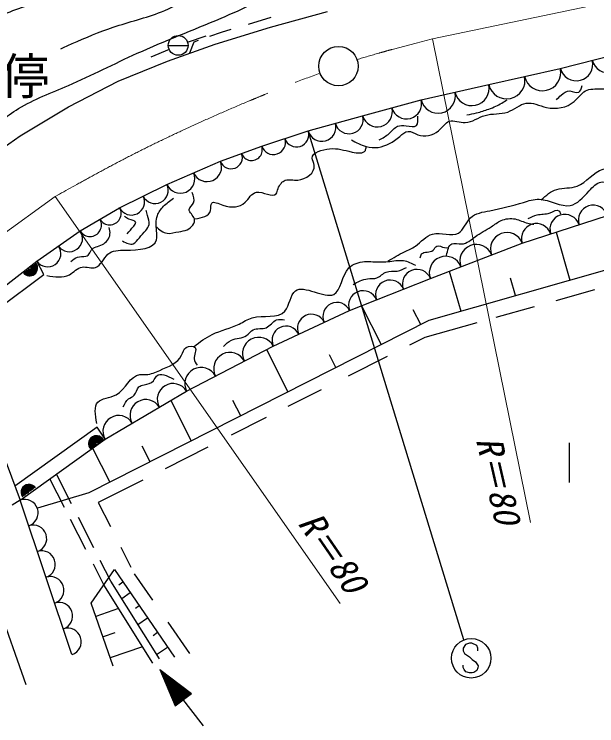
# Model space of a CAD drawing. Units: millimetres, scale not verified. Extents: x 40000 to 680000, y 20000 to 380000.
# Drawn here: x 149869 to 179403, y 252995 to 289047 of the extents above; entities that cross this region are included whole.
import ezdxf
from ezdxf.enums import TextEntityAlignment as Align

# ---------------------------------------------------------------- set-up
doc = ezdxf.new("R2010")
doc.units = ezdxf.units.MM
doc.header["$LTSCALE"] = 1000
doc.linetypes.add('CHAIN', pattern=[18.5, 12, -1.5, 3.5, -1.5])
for name, color, linetype, lineweight in [('M-BGD', 7, 'Continuous', 25), ('M-BMK', 2, 'CHAIN', 13), ('M-BMK-SRVR', 3, 'Continuous', 25), ('M-STR-HTXT', 7, 'Continuous', 13), ('M-STR-STRC', 7, 'Continuous', 25)]:
    doc.layers.add(name, color=color, linetype=linetype, lineweight=lineweight)
doc.styles.add('ＭＳ ゴシック', font='')
doc.styles.get('ＭＳ ゴシック').set_extended_font_data('MS Gothic')

msp = doc.modelspace()

# ---------------------------------------------------------------- linework, layer by layer
at = {"layer": 'M-BGD'}
for p, q in [((162862, 288396), (165746, 289190)), ((162882, 288876), (161723, 288534)), ((160353, 288129), (159767, 287916)), ((160050, 287531), (162862, 288396)), ((160855, 288277), (160353, 288129)), ((158647, 287624), (159597, 287954)), ((159196, 287708), (158978, 287629)), ((157634, 286666), (160050, 287531)), ((157681, 287467), (158681, 287467)), ((158978, 287629), (158759, 287069)), ((177555, 286303), (182413, 287530)), ((157717, 287264), (156797, 286874)), ((155147, 285657), (157634, 286666)), ((173924, 285485), (177555, 286303)), ((152623, 284359), (155147, 285657)), ((170498, 284718), (173924, 285485)), ((167532, 283900), (170498, 284718)), ((150172, 282881), (152623, 284359)), ((164770, 283132), (167532, 283900)), ((162418, 282365), (164770, 283132)), ((146855, 280573), (150172, 282881)), ((160321, 281598), (162418, 282365)), ((157611, 280422), (160321, 281598)), ((155207, 279246), (157611, 280422)), ((153213, 278070), (155207, 279246)), ((175624, 277455), (179943, 278845)), ((151014, 276536), (153213, 278070)), ((177336, 278006), (178038, 275573)), ((185729, 277761), (170883, 273537)), ((170967, 275652), (175624, 277455)), ((146837, 273301), (151014, 276536)), ((151378, 275854), (151014, 276536)), ((147079, 272658), (151378, 275854)), ((171927, 276024), (172511, 274000)), ((166873, 274037), (170967, 275652)), ((175281, 274788), (175026, 275673)), ((179289, 275076), (177325, 274528)), ((163004, 272234), (166873, 274037)), ((167476, 274275), (168478, 272317)), ((170478, 273332), (170100, 274072)), ((176237, 274224), (174283, 273679)), ((170883, 273537), (153660, 264802)), ((173323, 273411), (170690, 272676)), ((147036, 272773), (150174, 264433)), ((170690, 272676), (169901, 272277)), ((158609, 269943), (163004, 272234)), ((162657, 272053), (163748, 269918)), ((166179, 271151), (165852, 271792)), ((168776, 271708), (166792, 270705)), ((154476, 267512), (158609, 269943)), ((165430, 270017), (163742, 269164)), ((157808, 269471), (158843, 267431)), ((161353, 268704), (160958, 269477)), ((162647, 268609), (160870, 267711)), ((154081, 268124), (149908, 265140)), ((154476, 267512), (154081, 268124)), ((150174, 264433), (154476, 267512)), ((156763, 266376), (156356, 267168)), ((178017, 265324), (178017, 267324)), ((153836, 267054), (154718, 265339)), ((159686, 267113), (157524, 266020)), ((152775, 264234), (152007, 265745)), ((152413, 264062), (151678, 265509)), ((156385, 265444), (154128, 264303)), ((153660, 264802), (151041, 264012)), ((150174, 264433), (149766, 264168)), ((152798, 256600), (150174, 264433)), ((154128, 264303), (154744, 263087)), ((153503, 261919), (152730, 263440)), ((153901, 262019), (153128, 263540)), ((147713, 262834), (150466, 255091)), ((155268, 262052), (155785, 261031)), ((154413, 260129), (153880, 261177)), ((154762, 260326), (154234, 261364)), ((153773, 259208), (154960, 260914)), ((154960, 260914), (158001, 256464)), ((155958, 260689), (156877, 259363)), ((157228, 256379), (154762, 260326)), ((155172, 260143), (155382, 260296)), ((156889, 256167), (154413, 260129)), ((155317, 259437), (155753, 259754)), ((154886, 256018), (153773, 259208)), ((155158, 258937), (154007, 258538)), ((156024, 258948), (156211, 259084)), ((156132, 258134), (156629, 258472)), ((157656, 258239), (158749, 256662)), ((154966, 257701), (154371, 257495)), ((156911, 257570), (157134, 257733)), ((156370, 256997), (154739, 256440)), ((157086, 256606), (157644, 256986)), ((159464, 252995), (157258, 255846)), ((157258, 255846), (158031, 254002)), ((157258, 255846), (158849, 254635)), ((157278, 255798), (157299, 255815)), ((157298, 255751), (157340, 255784)), ((157318, 255703), (157381, 255752)), ((157338, 255655), (157422, 255721)), ((157358, 255608), (157464, 255690)), ((157378, 255560), (157505, 255658)), ((157398, 255512), (157546, 255627)), ((157418, 255464), (157587, 255595)), ((157438, 255417), (157628, 255564)), ((157458, 255369), (157670, 255533)), ((157478, 255321), (157711, 255501)), ((157498, 255273), (157752, 255470)), ((157518, 255226), (157793, 255439)), ((157538, 255178), (157834, 255407)), ((157558, 255130), (157876, 255376)), ((157578, 255082), (157917, 255345)), ((157598, 255035), (157958, 255313)), ((157618, 254987), (157999, 255282)), ((157638, 254939), (158040, 255251)), ((157658, 254891), (158082, 255219)), ((157678, 254844), (158123, 255188)), ((157698, 254796), (158164, 255157)), ((157718, 254748), (158205, 255125)), ((157738, 254700), (158246, 255094)), ((157758, 254653), (158288, 255063)), ((157778, 254605), (158329, 255031)), ((157798, 254557), (158370, 255000)), ((157818, 254509), (158411, 254969)), ((157838, 254462), (158452, 254937)), ((157858, 254414), (158494, 254906)), ((157878, 254366), (158535, 254875)), ((157898, 254318), (158576, 254843)), ((157918, 254271), (158617, 254812)), ((157938, 254223), (158658, 254781)), ((157958, 254175), (158700, 254749)), ((157978, 254128), (158741, 254718)), ((157998, 254080), (158782, 254687)), ((158018, 254032), (158823, 254655)), ((158031, 254002), (158849, 254635))]:
    msp.add_line(p, q, dxfattribs=at)
msp.add_circle((158181, 287467), 500, dxfattribs=at)
for centre, radius, start, end in [((179984, 286917), 835, 194.1781, 14.1781), ((178365, 286508), 835, 194.1781, 14.1781), ((176647, 286099), 930, 192.6996, 12.6996), ((174832, 285689), 930, 192.6996, 12.6996), ((173068, 285293), 878, 192.6193, 12.6193), ((171355, 284910), 878, 192.6193, 12.6193), ((169756, 284513), 769, 195.4222, 15.4222), ((168273, 284104), 769, 195.4222, 15.4222), ((166842, 283708), 716, 195.5241, 15.5241), ((165461, 283324), 716, 195.5241, 15.5241), ((164182, 282941), 619, 198.0605, 18.0605), ((163006, 282557), 619, 198.0605, 18.0605), ((161906, 282178), 542, 200.0952, 20.0952), ((160863, 281788), 573, 200.907, 20.907), ((159644, 281304), 739, 203.459, 23.459), ((158288, 280716), 739, 203.459, 23.459), ((157010, 280128), 669, 206.0754, 26.0754), ((155808, 279540), 669, 206.0754, 26.0754), ((154709, 278952), 579, 210.5297, 30.5297), ((179223, 278613), 756, 17.835, 197.835), ((177784, 278150), 756, 17.835, 197.835), ((153712, 278364), 579, 210.5297, 30.5297), ((176344, 277686), 756, 17.835, 197.835), ((152663, 277686), 670, 214.9025, 34.9025), ((174848, 277154), 832, 21.1613, 201.1613), ((151564, 276919), 670, 214.9025, 34.9025), ((173295, 276553), 832, 21.1613, 201.1613), ((171743, 275952), 832, 21.1613, 201.1613), ((150657, 276188), 400, 217.7514, 37.7514), ((150657, 276188), 400, 217.7514, 37.7514), ((150657, 276188), 350, 217.7514, 37.7514), ((150657, 276188), 300, 217.7514, 37.7514), ((150657, 276188), 250, 217.7514, 37.7514), ((150657, 276188), 200, 217.7514, 37.7514), ((150657, 276188), 150, 217.7514, 37.7514), ((150657, 276188), 100, 217.7514, 37.7514), ((150657, 276188), 50, 217.7514, 37.7514), ((170284, 275383), 734, 21.529, 201.529), ((168920, 274844), 734, 21.529, 201.529), ((167555, 274306), 734, 21.529, 201.529), ((166228, 273736), 711, 24.9864, 204.9864), ((164938, 273135), 711, 24.9864, 204.9864), ((163649, 272534), 711, 24.9864, 204.9864), ((162271, 271852), 826, 27.5361, 207.5361), ((160807, 271088), 826, 27.5361, 207.5361), ((159342, 270325), 826, 27.5361, 207.5361), ((157920, 269538), 799, 30.4592, 210.4592), ((156543, 268727), 799, 30.4592, 210.4592), ((155165, 267917), 799, 30.4592, 210.4592), ((154037, 267292), 400, 24.604, 215.5894), ((154037, 267292), 400, 35.5894, 226.5807), ((154037, 267292), 350, 23.1933, 228.1204), ((154037, 267292), 300, 21.064, 230.2201), ((154037, 267292), 250, 18.172, 232.6393), ((154037, 267292), 200, 13.439, 237.9308), ((154037, 267292), 150, 5.6622, 246.029), ((154037, 267292), 100, 346.9948, 264.7517), ((154037, 267292), 50, 335.4244, 293.9028), ((150619, 264829), 400, 35.5894, 215.5894), ((150619, 264829), 400, 35.5894, 215.5894), ((150619, 264829), 350, 35.5894, 215.5894), ((150619, 264829), 300, 35.5894, 215.5894), ((150619, 264829), 250, 35.5894, 215.5894), ((150619, 264829), 200, 35.5894, 215.5894), ((150619, 264829), 150, 35.5894, 215.5894), ((150619, 264829), 100, 35.5894, 215.5894), ((150619, 264829), 50, 35.5894, 215.5894), ((150392, 263780), 688, 288.5249, 108.5249), ((150830, 262475), 688, 288.5249, 108.5249), ((151267, 261170), 688, 288.5249, 108.5249), ((151705, 259864), 688, 288.5249, 108.5249), ((152142, 258559), 688, 288.5249, 108.5249), ((152580, 257253), 688, 288.5249, 108.5249)]:
    msp.add_arc(centre, radius, start, end, dxfattribs=at)
for points, knots in [([(145745, 281203), (146605, 281758), (147465, 282313), (148282, 282934), (148877, 283387), (149449, 283875), (150082, 284263), (150873, 284747), (151759, 285074), (152620, 285443), (153803, 285951), (154940, 286539), (156103, 287066), (157498, 287699), (158929, 288244), (160357, 288848), (161461, 289316), (162564, 289820), (163462, 290606), (163936, 291022), (164354, 291517), (164659, 292065), (165071, 292808), (165277, 293648), (165556, 294459), (165912, 295493), (166386, 296478), (166940, 297414), (167618, 298559), (168414, 299631), (169147, 300743), (169911, 301902), (170605, 303104), (171316, 304296), (171907, 305286), (172509, 306268), (173112, 307251)], [0, 0, 0, 0, 1, 1, 1, 2, 2, 2, 3, 3, 3, 4, 4, 4, 5, 5, 5, 6, 6, 6, 7, 7, 7, 8, 8, 8, 9, 9, 9, 10, 10, 10, 11, 11, 11, 12, 12, 12, 12]), ([(152224, 287299), (152321, 287342), (152419, 287386), (152516, 287429), (152613, 287472), (152710, 287515), (152807, 287558), (153489, 287858), (154173, 288151), (154879, 288388), (155693, 288661), (156536, 288858), (157330, 289171), (158280, 289546), (159161, 290088), (160019, 290669), (160909, 291271), (161776, 291916), (162470, 292711), (163099, 293431), (163587, 294276), (164104, 295094), (164927, 296396), (165826, 297632), (166725, 298872), (167565, 300031), (168405, 301193), (169210, 302378), (170137, 303742), (171018, 305136), (171899, 306531)], [0, 0, 0, 0, 1, 1, 1, 2, 2, 2, 3, 3, 3, 4, 4, 4, 5, 5, 5, 6, 6, 6, 7, 7, 7, 8, 8, 8, 9, 9, 9, 10, 10, 10, 10]), ([(139015, 286816), (139132, 286836), (139248, 286856), (139364, 286881), (139480, 286905), (139595, 286934), (139709, 286966), (139824, 286998), (139937, 287033), (140050, 287069), (140725, 287285), (141388, 287543), (142032, 287836), (143082, 288313), (144085, 288884), (145092, 289451), (145911, 289912), (146734, 290370), (147600, 290726), (148555, 291118), (149564, 291384), (150574, 291618), (151564, 291848), (152556, 292047), (153549, 292256), (154565, 292469), (155582, 292692), (156567, 293020), (157493, 293329), (158391, 293731), (159244, 294210), (160098, 294691), (160906, 295249), (161666, 295868), (162413, 296476), (163114, 297143), (163749, 297865), (164450, 298663), (165073, 299529), (165661, 300415), (166203, 301232), (166717, 302066), (167191, 302922), (167752, 303936), (168258, 304981), (168763, 306025)], [0, 0, 0, 0, 1, 1, 1, 2, 2, 2, 3, 3, 3, 4, 4, 4, 5, 5, 5, 6, 6, 6, 7, 7, 7, 8, 8, 8, 9, 9, 9, 10, 10, 10, 11, 11, 11, 12, 12, 12, 13, 13, 13, 14, 14, 14, 15, 15, 15, 15]), ([(146506, 287469), (146569, 287507), (146631, 287546), (146694, 287584), (146820, 287661), (146945, 287737), (147070, 287814), (147446, 288045), (147822, 288275), (148208, 288490), (148540, 288675), (148880, 288849), (149229, 289001), (149608, 289165), (149997, 289304), (150386, 289443)], [0, 0, 0, 0, 1, 1, 1, 2, 2, 2, 3, 3, 3, 4, 4, 4, 5, 5, 5, 5]), ([(166962, 282687), (167202, 282551), (167442, 282416), (167708, 282346), (167909, 282293), (168124, 282277), (168326, 282303), (168724, 282355), (169070, 282571), (169412, 282857), (169552, 282974), (169691, 283102), (169839, 283113), (169992, 283124), (170155, 283008), (170329, 282942), (170684, 282809), (171085, 282889), (171373, 283134), (171573, 283305), (171718, 283555), (171927, 283624), (172156, 283700), (172463, 283557), (172736, 283560), (173096, 283565), (173399, 283821), (173738, 283922), (174108, 284034), (174521, 283961), (174889, 284093), (175217, 284211), (175510, 284491), (175826, 284540), (176144, 284590), (176487, 284407), (176849, 284327), (177347, 284218), (177883, 284307), (178255, 284626), (178458, 284799), (178612, 285042), (178830, 285158), (179052, 285277), (179340, 285265), (179619, 285265), (180085, 285264), (180525, 285292), (180940, 285414), (181199, 285490), (181449, 285602), (181707, 285734), (181945, 285855), (182190, 285992), (182431, 285989), (182812, 285985), (183185, 285631), (183582, 285606), (183891, 285586), (184215, 285765), (184434, 286011), (184590, 286184), (184693, 286391), (184733, 286607), (184769, 286808), (184751, 287016), (184733, 287225)], [0, 0, 0, 0, 1, 1, 1, 2, 2, 2, 3, 3, 3, 4, 4, 4, 5, 5, 5, 6, 6, 6, 7, 7, 7, 8, 8, 8, 9, 9, 9, 10, 10, 10, 11, 11, 11, 12, 12, 12, 13, 13, 13, 14, 14, 14, 15, 15, 15, 16, 16, 16, 17, 17, 17, 18, 18, 18, 19, 19, 19, 20, 20, 20, 21, 21, 21, 22, 22, 22, 22]), ([(177360, 284711), (177435, 284790), (177510, 284869), (177595, 284945), (177721, 285059), (177868, 285167), (178042, 285158), (178201, 285150), (178381, 285046), (178489, 285094), (178581, 285135), (178620, 285285), (178660, 285435)], [0, 0, 0, 0, 1, 1, 1, 2, 2, 2, 3, 3, 3, 4, 4, 4, 4]), ([(172822, 283944), (172986, 283977), (173150, 284010), (173312, 284050), (173521, 284103), (173727, 284168), (173930, 284242), (174052, 284287), (174174, 284336), (174292, 284391), (174490, 284485), (174679, 284598), (174867, 284711)], [0, 0, 0, 0, 1, 1, 1, 2, 2, 2, 3, 3, 3, 4, 4, 4, 4]), ([(168368, 282687), (168547, 282778), (168725, 282869), (168880, 283006), (169023, 283134), (169146, 283302), (169306, 283368), (169428, 283419), (169571, 283411), (169732, 283390), (169934, 283364), (170164, 283318), (170265, 283411), (170354, 283494), (170341, 283687), (170329, 283880)], [0, 0, 0, 0, 1, 1, 1, 2, 2, 2, 3, 3, 3, 4, 4, 4, 5, 5, 5, 5]), ([(159026, 278682), (159388, 278742), (159750, 278801), (159821, 279110), (159850, 279237), (159830, 279407), (159882, 279477), (159963, 279587), (160218, 279456), (160453, 279375), (160912, 279218), (161298, 279253), (161574, 279518), (161762, 279697), (161899, 279982), (162145, 280027), (162468, 280086), (162978, 279734), (163144, 279946), (163191, 280006), (163210, 280111), (163246, 280211), (163317, 280408), (163451, 280582), (163613, 280639), (163795, 280703), (164011, 280621), (164245, 280639), (164662, 280671), (165137, 281018), (165081, 281393), (165062, 281520), (164982, 281651), (164979, 281760), (164970, 282047), (165478, 282195), (165856, 282229), (166294, 282269), (166556, 282156), (166997, 282066), (167257, 282013), (167578, 281969), (167670, 282148), (167695, 282197), (167703, 282264), (167711, 282331)], [0, 0, 0, 0, 1, 1, 1, 2, 2, 2, 3, 3, 3, 4, 4, 4, 5, 5, 5, 6, 6, 6, 7, 7, 7, 8, 8, 8, 9, 9, 9, 10, 10, 10, 11, 11, 11, 12, 12, 12, 13, 13, 13, 14, 14, 14, 15, 15, 15, 15]), ([(176585, 279647), (176833, 279865), (177080, 280084), (177376, 280174), (177700, 280272), (178083, 280217), (178404, 280332), (178890, 280506), (179232, 281071), (179721, 281201), (179950, 281262), (180212, 281228), (180459, 281254), (180674, 281277), (180879, 281346), (181091, 281386), (181343, 281432), (181606, 281437), (181855, 281386), (182144, 281326), (182415, 281192), (182672, 281043), (182834, 280950), (182990, 280852), (183146, 280753)], [0, 0, 0, 0, 1, 1, 1, 2, 2, 2, 3, 3, 3, 4, 4, 4, 5, 5, 5, 6, 6, 6, 7, 7, 7, 8, 8, 8, 8]), ([(168812, 276537), (169089, 276704), (169366, 276871), (169655, 277012), (169843, 277102), (170035, 277182), (170209, 277302), (170503, 277504), (170743, 277822), (171078, 277908), (171495, 278015), (172059, 277764), (172396, 277960), (172645, 278106), (172769, 278496), (173002, 278724), (173250, 278968), (173623, 279027), (173977, 279093), (174576, 279206), (175124, 279342), (175690, 279515), (175948, 279594), (176210, 279681), (176480, 279673), (177020, 279658), (177592, 279265), (178061, 279357), (178411, 279425), (178703, 279762), (179010, 280095), (179202, 280303), (179399, 280510), (179616, 280543), (179863, 280580), (180134, 280390), (180406, 280200)], [0, 0, 0, 0, 1, 1, 1, 2, 2, 2, 3, 3, 3, 4, 4, 4, 5, 5, 5, 6, 6, 6, 7, 7, 7, 8, 8, 8, 9, 9, 9, 10, 10, 10, 11, 11, 11, 12, 12, 12, 12]), ([(157048, 278295), (157230, 278137), (157411, 277979), (157619, 277948), (157805, 277920), (158013, 277993), (158210, 278029), (158356, 278056), (158497, 278064), (158639, 278131), (158851, 278233), (159065, 278472), (159006, 278682), (158957, 278853), (158726, 279004), (158740, 279151), (158751, 279263), (158906, 279373), (158965, 279497), (159038, 279653), (158961, 279830), (158883, 280007)], [0, 0, 0, 0, 1, 1, 1, 2, 2, 2, 3, 3, 3, 4, 4, 4, 5, 5, 5, 6, 6, 6, 7, 7, 7, 7]), ([(151523, 275807), (151929, 275738), (152334, 275669), (152665, 275848), (152885, 275967), (153073, 276195), (153318, 276235), (153534, 276271), (153796, 276158), (153990, 276215), (154257, 276293), (154396, 276690), (154622, 276888), (154848, 277085), (155160, 277084), (155519, 277092), (156167, 277105), (156969, 277144), (157089, 277622), (157122, 277751), (157104, 277912), (157089, 278070), (157063, 278343), (157046, 278606), (157130, 278845), (157191, 279018), (157304, 279178), (157436, 279314), (157589, 279472), (157767, 279597), (157945, 279722)], [0, 0, 0, 0, 1, 1, 1, 2, 2, 2, 3, 3, 3, 4, 4, 4, 5, 5, 5, 6, 6, 6, 7, 7, 7, 8, 8, 8, 9, 9, 9, 10, 10, 10, 10]), ([(155356, 277561), (155554, 277459), (155752, 277356), (155907, 277418), (156024, 277465), (156117, 277606), (156212, 277724), (156321, 277857), (156434, 277961), (156539, 278091), (156613, 278182), (156683, 278287), (156702, 278396), (156727, 278541), (156663, 278695), (156620, 278845), (156595, 278934), (156577, 279022), (156559, 279110)], [0, 0, 0, 0, 1, 1, 1, 2, 2, 2, 3, 3, 3, 4, 4, 4, 5, 5, 5, 6, 6, 6, 6]), ([(175927, 278698), (176076, 278774), (176225, 278849), (176375, 278883), (176581, 278929), (176789, 278895), (177033, 278988), (177202, 279052), (177389, 279177), (177481, 279093), (177517, 279061), (177539, 278998), (177560, 278935)], [0, 0, 0, 0, 1, 1, 1, 2, 2, 2, 3, 3, 3, 4, 4, 4, 4]), ([(155601, 277928), (155702, 278044), (155804, 278161), (155927, 278315), (155978, 278379), (156033, 278449), (156029, 278498), (156022, 278588), (155820, 278608), (155682, 278661), (155587, 278698), (155523, 278751), (155458, 278804)], [0, 0, 0, 0, 1, 1, 1, 2, 2, 2, 3, 3, 3, 4, 4, 4, 4]), ([(171790, 276827), (171840, 277083), (171889, 277340), (172053, 277407), (172182, 277460), (172382, 277396), (172554, 277407), (172822, 277424), (173023, 277620), (173239, 277776), (173504, 277968), (173791, 278100), (174056, 278276), (174220, 278386), (174375, 278512), (174556, 278593), (174776, 278690), (175033, 278719), (175268, 278672), (175487, 278627), (175686, 278516), (175900, 278461), (176003, 278435), (176110, 278421), (176217, 278408)], [0, 0, 0, 0, 1, 1, 1, 2, 2, 2, 3, 3, 3, 4, 4, 4, 5, 5, 5, 6, 6, 6, 7, 7, 7, 8, 8, 8, 8]), ([(152747, 276521), (152849, 276616), (152952, 276711), (153073, 276745), (153205, 276782), (153359, 276748), (153501, 276786), (153546, 276798), (153590, 276817), (153623, 276847), (153692, 276909), (153715, 277016), (153766, 277092), (153880, 277262), (154133, 277272), (154337, 277377), (154547, 277485), (154705, 277692), (154724, 277907), (154734, 278015), (154709, 278124), (154683, 278233)], [0, 0, 0, 0, 1, 1, 1, 2, 2, 2, 3, 3, 3, 4, 4, 4, 5, 5, 5, 6, 6, 6, 7, 7, 7, 7]), ([(170446, 276696), (170464, 276776), (170482, 276856), (170525, 276906), (170642, 277041), (170946, 276952), (171105, 277091), (171178, 277154), (171220, 277266), (171289, 277302), (171389, 277352), (171545, 277245), (171684, 277223), (171739, 277214), (171791, 277218), (171842, 277223)], [0, 0, 0, 0, 1, 1, 1, 2, 2, 2, 3, 3, 3, 4, 4, 4, 5, 5, 5, 5]), ([(158984, 272216), (159280, 272440), (159577, 272663), (159906, 272822), (160344, 273034), (160840, 273131), (161276, 273349), (161493, 273458), (161695, 273597), (161935, 273665), (162491, 273825), (163252, 273606), (163595, 274008), (163829, 274282), (163869, 274844), (164122, 275036), (164552, 275361), (165595, 274623), (166072, 274851), (166449, 275031), (166473, 275814), (166836, 276195), (167036, 276405), (167339, 276493), (167627, 276511), (167733, 276518), (167838, 276515), (167943, 276511), (168231, 276500), (168520, 276482), (168812, 276511), (169079, 276537), (169348, 276603), (169603, 276564), (169812, 276532), (170010, 276429), (170209, 276327)], [0, 0, 0, 0, 1, 1, 1, 2, 2, 2, 3, 3, 3, 4, 4, 4, 5, 5, 5, 6, 6, 6, 7, 7, 7, 8, 8, 8, 9, 9, 9, 10, 10, 10, 11, 11, 11, 12, 12, 12, 12]), ([(167047, 275352), (167283, 275482), (167520, 275613), (167785, 275642), (167944, 275659), (168114, 275640), (168259, 275694), (168428, 275758), (168564, 275921), (168733, 275984), (168902, 276047), (169103, 276009), (169287, 276037), (169455, 276062), (169608, 276142), (169761, 276221)], [0, 0, 0, 0, 1, 1, 1, 2, 2, 2, 3, 3, 3, 4, 4, 4, 5, 5, 5, 5]), ([(160486, 272216), (160608, 272339), (160730, 272463), (160881, 272532), (161119, 272642), (161428, 272617), (161645, 272769), (161767, 272855), (161860, 272995), (161988, 273059), (162178, 273154), (162445, 273079), (162646, 273165), (162845, 273249), (162978, 273491), (163173, 273560), (163290, 273601), (163430, 273581), (163569, 273560)], [0, 0, 0, 0, 1, 1, 1, 2, 2, 2, 3, 3, 3, 4, 4, 4, 5, 5, 5, 6, 6, 6, 6]), ([(154057, 268316), (153981, 268751), (153905, 269186), (154109, 269397), (154297, 269590), (154720, 269595), (155031, 269766), (155530, 270039), (155744, 270739), (156244, 270793), (156343, 270804), (156454, 270789), (156560, 270793), (156800, 270802), (157015, 270905), (157245, 271004), (157676, 271189), (158158, 271358), (158351, 271768), (158418, 271909), (158450, 272078), (158589, 272163), (158724, 272246), (158959, 272250), (159037, 272163), (159137, 272050), (158970, 271784), (158984, 271584), (158992, 271462), (159067, 271365), (159142, 271268)], [0, 0, 0, 0, 1, 1, 1, 2, 2, 2, 3, 3, 3, 4, 4, 4, 5, 5, 5, 6, 6, 6, 7, 7, 7, 8, 8, 8, 9, 9, 9, 10, 10, 10, 10]), ([(155400, 269160), (155469, 269311), (155537, 269462), (155664, 269555), (155755, 269622), (155877, 269658), (155954, 269739), (156061, 269854), (156078, 270060), (156191, 270161), (156257, 270220), (156355, 270244), (156454, 270266), (156635, 270307), (156817, 270345), (156929, 270477), (156990, 270550), (157029, 270651), (157087, 270714), (157264, 270909), (157610, 270733), (157956, 270556)], [0, 0, 0, 0, 1, 1, 1, 2, 2, 2, 3, 3, 3, 4, 4, 4, 5, 5, 5, 6, 6, 6, 7, 7, 7, 7])]:
    msp.add_open_spline(points, degree=3, knots=knots, dxfattribs=at)
at = {"layer": 'M-BMK'}
for p, q in [((171068, 287805), (223591, 298714)), ((118984, 255930), (151938, 279807))]:
    msp.add_line(p, q, dxfattribs=at)
for points, knots in [([(167248, 286755), (167620, 286862), (167992, 286970), (168364, 287077), (168476, 287109), (168588, 287141), (168700, 287173), (168813, 287204), (168925, 287235), (169038, 287266), (169713, 287450), (170391, 287628), (171068, 287805)], [0, 0, 0, 0, 1, 1, 1, 2, 2, 2, 3, 3, 3, 4, 4, 4, 4]), ([(151938, 279807), (153115, 280462), (154292, 281117), (155487, 281736), (156787, 282409), (158110, 283039), (159445, 283640), (160219, 283988), (160996, 284326), (161779, 284653), (161909, 284707), (162040, 284761), (162170, 284815), (162301, 284869), (162432, 284923), (162563, 284976), (163493, 285354), (164432, 285710), (165370, 286067)], [0, 0, 0, 0, 1, 1, 1, 2, 2, 2, 3, 3, 3, 4, 4, 4, 5, 5, 5, 6, 6, 6, 6])]:
    msp.add_open_spline(points, degree=3, knots=knots, dxfattribs=at)
at = {"layer": 'M-BMK-SRVR'}
msp.add_circle((166306, 286420), 1000, dxfattribs=at)
at = {"layer": 'M-STR-HTXT'}
for p, q in [((171068, 287805), (176044, 263286)), ((151938, 279807), (166397, 259183))]:
    msp.add_line(p, q, dxfattribs=at)
at = {"layer": 'M-STR-STRC'}
for p, q in [((172668, 257343), (164778, 283135)), ((172754, 257110), (172630, 256926)), ((172946, 257176), (172754, 257110)), ((173067, 257173), (172946, 257176)), ((173318, 257055), (173067, 257173)), ((173381, 256923), (173318, 257055)), ((172630, 256926), (172633, 256794)), ((172633, 256794), (172696, 256665)), ((173381, 256794), (173381, 256923)), ((172696, 256665), (172952, 256483)), ((172952, 256483), (173081, 256352)), ((173081, 256352), (173260, 256236)), ((172633, 255946), (172630, 256067)), ((173260, 256236), (173386, 256036)), ((173386, 256036), (173381, 255925)), ((172672, 255844), (172633, 255946)), ((172757, 255733), (172672, 255844)), ((172944, 255672), (172757, 255733)), ((173078, 255672), (172944, 255672)), ((173178, 255701), (173078, 255672)), ((173320, 255794), (173178, 255701)), ((173381, 255925), (173320, 255794))]:
    msp.add_line(p, q, dxfattribs=at)
msp.add_circle((173038, 256413), 1000, dxfattribs=at)

# ---------------------------------------------------------------- texts
at = {"layer": 'M-STR-HTXT', "style": 'ＭＳ ゴシック'}
msp.add_text('黒ヶ谷バス停', height=1833, dxfattribs=at).set_placement((136636, 285909), align=Align.MIDDLE_LEFT)
at = {"layer": 'M-STR-HTXT', "style": 'ＭＳ ゴシック', "oblique": 15}
for rotation, p in [(282.953, (173914, 267643)), (304.509, (164748, 263638))]:
    msp.add_text('R＝80', height=1320, rotation=rotation, dxfattribs=at).set_placement(p, align=Align.MIDDLE_LEFT)

doc.saveas('drawing.dxf')
